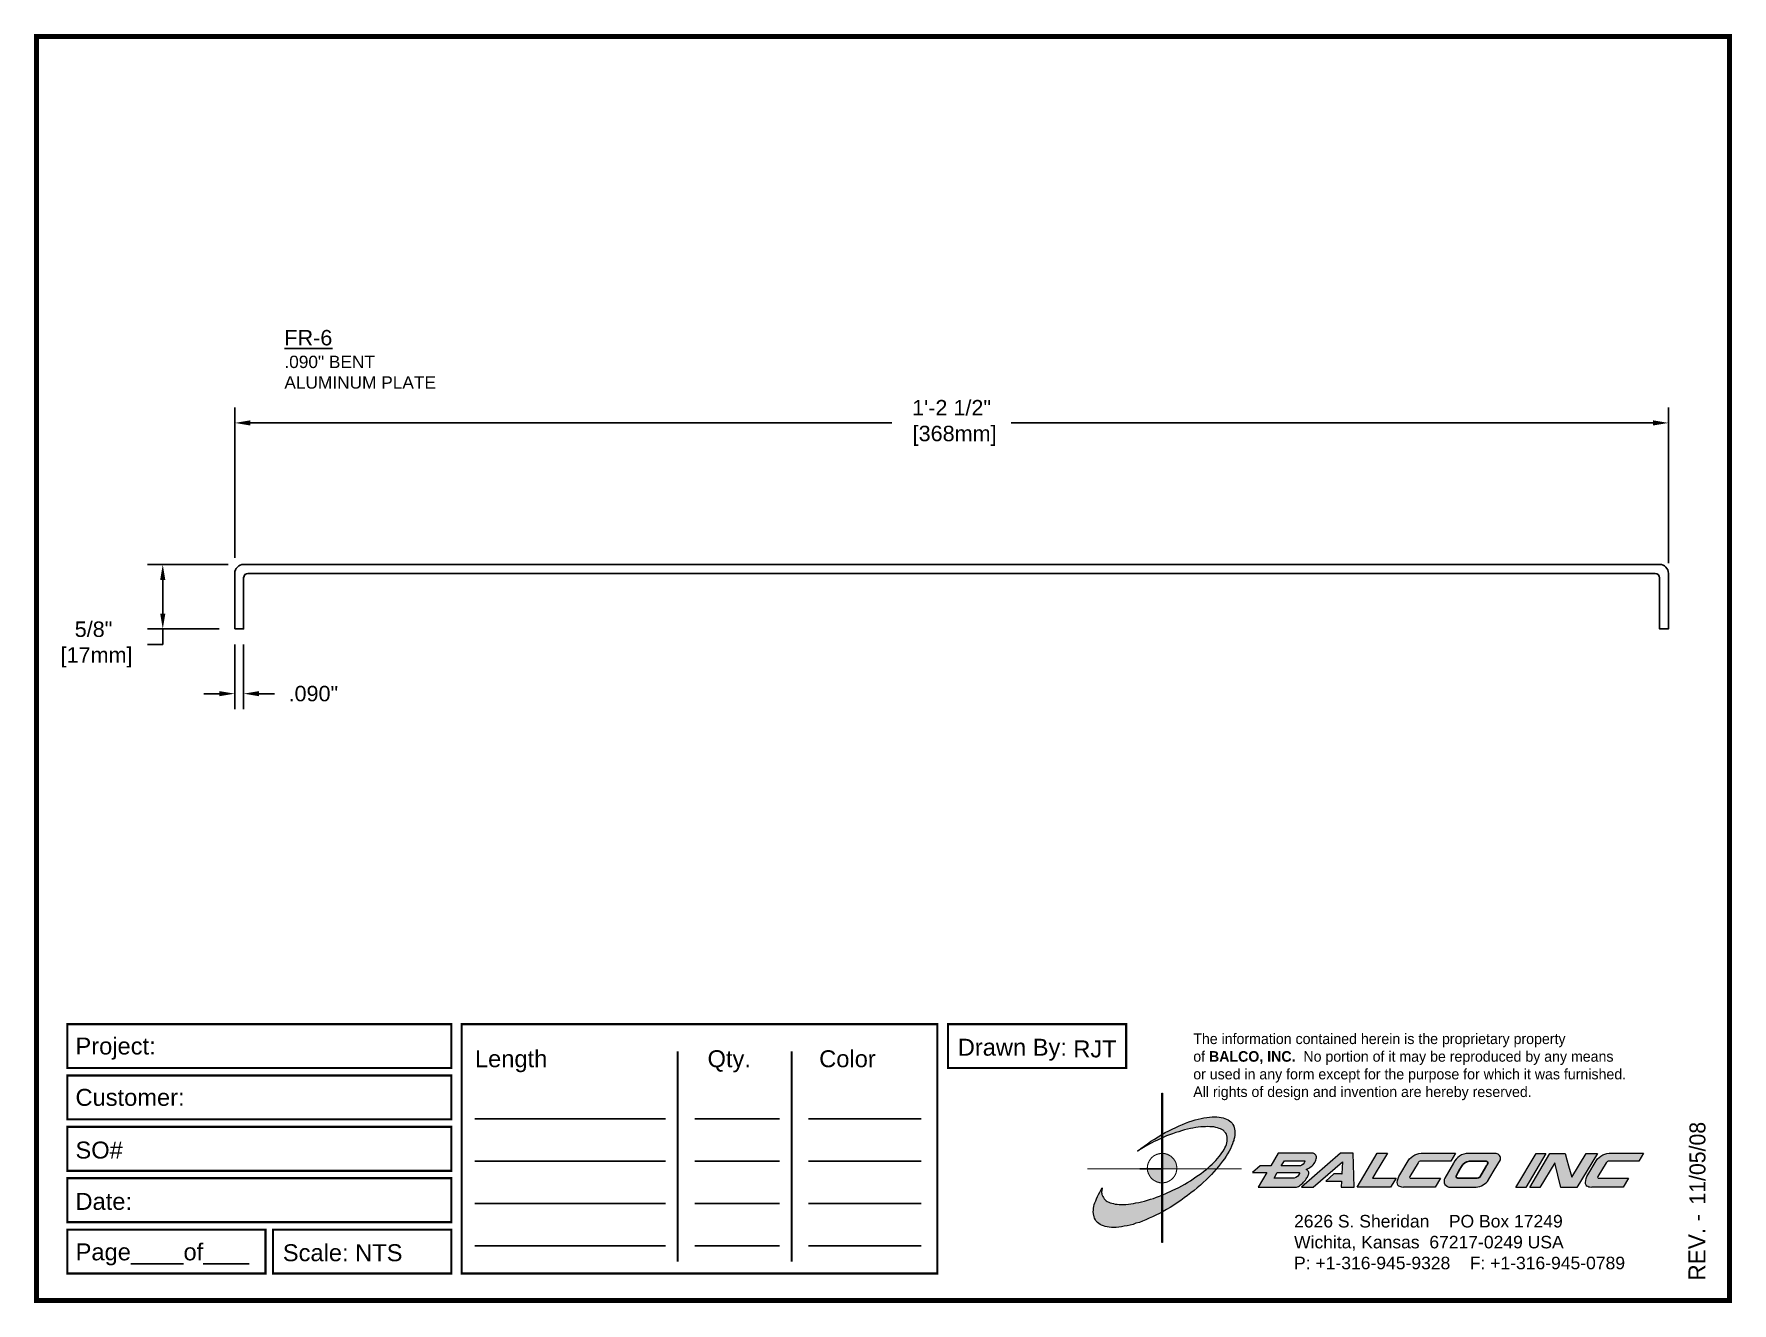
# Paper-space layout 'Breakout' of a CAD drawing. Header units: inches. Extents: x 0 to 10, y 0 to 7.5.
# The model-space entities are those that its viewports show. They can reach past a viewport. Long polylines and large blocks are cut down to what shows.
import ezdxf

# ---------------------------------------------------------------- set-up
doc = ezdxf.new("R2010")
doc.units = ezdxf.units.IN
doc.header["$MEASUREMENT"] = 0
for name, color, linetype in [('Border', 7, 'Continuous'), ('DIMENSIONS', 3, 'Continuous'), ('METALS', 7, 'Continuous'), ('TEXT', 2, 'Continuous')]:
    doc.layers.add(name, color=color, linetype=linetype)
doc.styles.add('ARIAL', font='arial.ttf')
doc.styles.add('Copyright', font='ERASDEMI.TTF')
doc.dimstyles.new('Arial', dxfattribs={"dimtxt": 0.15625, "dimasz": 0.15625, "dimexe": 0.15625, "dimexo": 0.15625, "dimgap": 0.15625, "dimtad": 0, "dimtih": 1, "dimtoh": 1, "dimdec": 4, "dimzin": 3, "dimdsep": 46, "dimlunit": 4, "dimtxsty": 'ARIAL', "dimcen": 0.15625, "dimadec": 0, "dimazin": 0, "dimtfac": 1, "dimtdec": 4, "dimtofl": 0, "dimtmove": 0, "dimatfit": 3, "dimfxl": 0, "dimfrac": 2, "dimtolj": 1, "dimtzin": 0, "dimarcsym": 0})

# ---------------------------------------------------------------- blocks, each defined once
blk = doc.blocks.new('ACADlogo')
h = blk.add_hatch(color=256)
h.paths.add_polyline_path([(-3.346, 1.223), (-3.351, 1.223), (-3.351, 0.979), (-3.346, 0.982)])
h.paths.add_polyline_path([(-3.346, 0.961), (-3.351, 0.959), (-3.351, 0.868), (-3.346, 0.868)])
h.paths.add_polyline_path([(-3.346, 0.777), (-3.351, 0.777), (-3.351, 0.699), (-3.351, 0.695), (-3.35, 0.695), (-3.346, 0.695)])
h.paths.add_polyline_path([(-3.346, 0.864), (-3.346, 0.868), (-3.35, 0.868), (-3.351, 0.868), (-3.351, 0.777), (-3.346, 0.777), (-3.346, 0.778), (-3.348, 0.778)])
h.paths.add_polyline_path([(-3.346, 0.524), (-3.351, 0.521), (-3.351, 0.342), (-3.346, 0.342)])
h.paths.add_polyline_path([(-3.346, 0.695), (-3.351, 0.695), (-3.351, 0.621), (-3.346, 0.623)])
h.paths.add_polyline_path([(-3.346, 0.623), (-3.351, 0.621), (-3.351, 0.521), (-3.346, 0.524)])
h.paths.add_polyline_path([(-3.346, 0.982), (-3.351, 0.979), (-3.351, 0.959), (-3.346, 0.961)])
h = blk.add_hatch(color=175)
h.paths.add_polyline_path([(-3.518, 0.573), (-3.534, 0.571), (-3.548, 0.569), (-3.562, 0.567), (-3.576, 0.567), (-3.589, 0.566), (-3.602, 0.567), (-3.614, 0.568), (-3.625, 0.569), (-3.636, 0.572), (-3.646, 0.574), (-3.656, 0.577), (-3.664, 0.581), (-3.673, 0.585), (-3.679, 0.589), (-3.685, 0.595), (-3.688, 0.598), (-3.691, 0.6), (-3.695, 0.607), (-3.699, 0.614), (-3.703, 0.621), (-3.704, 0.626), (-3.705, 0.631), (-3.706, 0.637), (-3.706, 0.642), (-3.705, 0.648), (-3.705, 0.653), (-3.703, 0.659), (-3.702, 0.665), (-3.71, 0.652), (-3.717, 0.639), (-3.725, 0.626), (-3.731, 0.613), (-3.737, 0.601), (-3.741, 0.589), (-3.746, 0.577), (-3.749, 0.566), (-3.751, 0.555), (-3.753, 0.544), (-3.754, 0.538), (-3.754, 0.533), (-3.755, 0.523), (-3.754, 0.513), (-3.753, 0.508), (-3.752, 0.503), (-3.75, 0.494), (-3.748, 0.486), (-3.743, 0.477), (-3.74, 0.473), (-3.738, 0.469), (-3.734, 0.465), (-3.73, 0.461), (-3.723, 0.455), (-3.715, 0.449), (-3.706, 0.445), (-3.695, 0.44), (-3.685, 0.437), (-3.674, 0.434), (-3.661, 0.432), (-3.648, 0.431), (-3.634, 0.431), (-3.62, 0.431), (-3.604, 0.433), (-3.588, 0.435), (-3.572, 0.438), (-3.556, 0.441), (-3.538, 0.445), (-3.52, 0.449), (-3.503, 0.456), (-3.483, 0.461), (-3.464, 0.469), (-3.445, 0.477), (-3.426, 0.485), (-3.406, 0.494), (-3.385, 0.503), (-3.364, 0.514), (-3.351, 0.521), (-3.351, 0.621), (-3.364, 0.616), (-3.382, 0.609), (-3.4, 0.603), (-3.418, 0.598), (-3.436, 0.592), (-3.453, 0.587), (-3.47, 0.583), (-3.486, 0.579), (-3.503, 0.576)])
h.paths.add_polyline_path([(-3.215, 0.687), (-3.251, 0.667), (-3.289, 0.649), (-3.327, 0.631), (-3.345, 0.623), (-3.346, 0.623), (-3.346, 0.524), (-3.343, 0.525), (-3.323, 0.537), (-3.302, 0.549), (-3.28, 0.563), (-3.259, 0.577), (-3.238, 0.59), (-3.218, 0.605), (-3.198, 0.62), (-3.179, 0.635), (-3.16, 0.65), (-3.141, 0.665), (-3.123, 0.681), (-3.106, 0.696), (-3.089, 0.712), (-3.074, 0.727), (-3.058, 0.743), (-3.043, 0.759), (-3.03, 0.775), (-3.028, 0.777), (-3.085, 0.777), (-3.091, 0.772), (-3.105, 0.761), (-3.118, 0.75), (-3.134, 0.739), (-3.149, 0.729), (-3.165, 0.718), (-3.182, 0.707), (-3.198, 0.697)])
h.paths.add_polyline_path([(-2.921, 1.009), (-2.922, 1.015), (-2.924, 1.02), (-2.926, 1.029), (-2.931, 1.038), (-2.934, 1.043), (-2.936, 1.047), (-2.94, 1.05), (-2.943, 1.054), (-2.951, 1.06), (-2.959, 1.066), (-2.968, 1.071), (-2.978, 1.075), (-2.989, 1.079), (-3, 1.081), (-3.013, 1.083), (-3.026, 1.084), (-3.04, 1.084), (-3.054, 1.084), (-3.07, 1.083), (-3.085, 1.081), (-3.102, 1.079), (-3.118, 1.075), (-3.136, 1.07), (-3.153, 1.066), (-3.171, 1.06), (-3.191, 1.054), (-3.21, 1.047), (-3.229, 1.039), (-3.248, 1.031), (-3.268, 1.022), (-3.289, 1.012), (-3.31, 1.002), (-3.33, 0.991), (-3.346, 0.982), (-3.346, 0.961), (-3.342, 0.962), (-3.323, 0.971), (-3.305, 0.978), (-3.287, 0.984), (-3.268, 0.991), (-3.251, 0.996), (-3.234, 1.002), (-3.216, 1.007), (-3.199, 1.011), (-3.182, 1.015), (-3.167, 1.018), (-3.15, 1.021), (-3.136, 1.023), (-3.121, 1.025), (-3.107, 1.026), (-3.093, 1.026), (-3.079, 1.027), (-3.067, 1.026), (-3.054, 1.026), (-3.043, 1.025), (-3.032, 1.022), (-3.022, 1.02), (-3.013, 1.016), (-3.004, 1.013), (-2.997, 1.009), (-2.989, 1.005), (-2.983, 0.999), (-2.98, 0.996), (-2.978, 0.994), (-2.973, 0.987), (-2.969, 0.981), (-2.967, 0.973), (-2.965, 0.965), (-2.964, 0.957), (-2.964, 0.949), (-2.964, 0.944), (-2.965, 0.94), (-2.967, 0.93), (-2.969, 0.921), (-2.973, 0.911), (-2.978, 0.901), (-2.983, 0.891), (-2.989, 0.881), (-2.996, 0.871), (-3.004, 0.86), (-3.012, 0.849), (-3.021, 0.838), (-3.032, 0.827), (-3.042, 0.816), (-3.053, 0.805), (-3.065, 0.794), (-3.077, 0.783), (-3.085, 0.777), (-3.028, 0.777), (-3.016, 0.791), (-3.004, 0.806), (-2.992, 0.822), (-2.981, 0.837), (-2.971, 0.852), (-2.962, 0.866), (-2.954, 0.882), (-2.946, 0.896), (-2.939, 0.91), (-2.934, 0.924), (-2.929, 0.938), (-2.926, 0.944), (-2.925, 0.951), (-2.922, 0.963), (-2.92, 0.975), (-2.92, 0.982), (-2.919, 0.987), (-2.92, 0.999), (-2.92, 1.005)])
h.paths.add_polyline_path([(-3.372, 0.966), (-3.393, 0.953), (-3.415, 0.94), (-3.435, 0.925), (-3.455, 0.911), (-3.475, 0.897), (-3.494, 0.882), (-3.468, 0.898), (-3.439, 0.915), (-3.41, 0.93), (-3.396, 0.938), (-3.38, 0.945), (-3.351, 0.959), (-3.351, 0.979)])
h = blk.add_hatch(color=256)
h.paths.add_polyline_path([(-3.268, 0.814), (-3.27, 0.819), (-3.273, 0.824), (-3.276, 0.828), (-3.279, 0.833), (-3.282, 0.837), (-3.286, 0.841), (-3.29, 0.845), (-3.294, 0.849), (-3.298, 0.852), (-3.303, 0.855), (-3.308, 0.858), (-3.313, 0.86), (-3.318, 0.863), (-3.323, 0.864), (-3.328, 0.866), (-3.334, 0.867), (-3.339, 0.868), (-3.345, 0.868), (-3.346, 0.868), (-3.346, 0.777), (-3.335, 0.777), (-3.262, 0.777), (-3.262, 0.781), (-3.262, 0.787), (-3.263, 0.792), (-3.264, 0.798), (-3.265, 0.803), (-3.266, 0.808)])
h.paths.add_polyline_path([(-3.351, 0.777), (-3.436, 0.777), (-3.435, 0.773), (-3.435, 0.768), (-3.434, 0.762), (-3.432, 0.757), (-3.431, 0.752), (-3.428, 0.747), (-3.426, 0.742), (-3.423, 0.737), (-3.42, 0.732), (-3.417, 0.728), (-3.414, 0.723), (-3.41, 0.719), (-3.406, 0.716), (-3.401, 0.712), (-3.397, 0.709), (-3.392, 0.706), (-3.387, 0.704), (-3.382, 0.701), (-3.377, 0.699), (-3.372, 0.698), (-3.367, 0.696), (-3.361, 0.695), (-3.356, 0.695), (-3.351, 0.695)])
h.paths.add_polyline_path([(-3.346, 0.868), (-3.35, 0.868), (-3.351, 0.868), (-3.351, 0.777), (-3.346, 0.777)])
h = blk.add_hatch(color=256)
h.paths.add_polyline_path([(-2.438, 0.844, 0.412988), (-2.461, 0.869), (-2.663, 0.869), (-2.707, 0.794), (-2.771, 0.794), (-2.815, 0.755), (-2.73, 0.755), (-2.781, 0.668), (-2.563, 0.668, 0.107996), (-2.538, 0.677, 0.108939), (-2.494, 0.724, 0.080345), (-2.483, 0.745, 0.419497), (-2.499, 0.773, 0.149928), (-2.447, 0.815, 0.134283)])
h.paths.add_polyline_path([(-2.507, 0.821, -0.209012), (-2.532, 0.794), (-2.538, 0.794), (-2.646, 0.794), (-2.627, 0.825), (-2.51, 0.825, -0.56619)], flags=16)
h.paths.add_polyline_path([(-2.538, 0.75, -0.241309), (-2.569, 0.722), (-2.688, 0.722), (-2.669, 0.755), (-2.541, 0.755, -0.56619)], flags=16)
for points in [[(-2.285, 0.819), (-2.287, 0.748), (-2.335, 0.748), (-2.383, 0.705), (-2.29, 0.705), (-2.292, 0.668), (-2.215, 0.668), (-2.221, 0.869), (-2.295, 0.869), (-2.527, 0.668), (-2.458, 0.668)], [(-2.018, 0.869), (-2.079, 0.869), (-2.198, 0.668), (-2, 0.668), (-1.968, 0.722), (-2.107, 0.722), (-2.085, 0.759), (-2.064, 0.794)], [(-1.617, 0.869), (-1.807, 0.869, 0.270182), (-1.896, 0.825), (-1.946, 0.742, 0.109019), (-1.961, 0.695, 0.340665), (-1.945, 0.672, 0.129907), (-1.923, 0.668), (-1.738, 0.668), (-1.706, 0.722), (-1.878, 0.722), (-1.882, 0.722, -0.601242), (-1.887, 0.731), (-1.838, 0.813, -0.253048), (-1.821, 0.823), (-1.645, 0.823)], [(-1.083, 0.867), (-1.14, 0.867), (-1.261, 0.667), (-1.26, 0.667), (-1.202, 0.667)], [(-0.96, 0.83), (-0.969, 0.867), (-1.061, 0.867), (-1.179, 0.667), (-1.12, 0.667), (-1.031, 0.812), (-0.995, 0.667), (-0.9, 0.667), (-0.778, 0.867), (-0.846, 0.867), (-0.931, 0.727), (-0.951, 0.795)], [(-0.507, 0.869), (-0.697, 0.869, 0.270182), (-0.786, 0.825), (-0.836, 0.742, 0.109019), (-0.85, 0.695, 0.340665), (-0.835, 0.672, 0.129907), (-0.812, 0.668), (-0.628, 0.668), (-0.595, 0.722), (-0.768, 0.722), (-0.772, 0.722, -0.601242), (-0.777, 0.731), (-0.728, 0.813, -0.253048), (-0.71, 0.823), (-0.534, 0.823)], [(-3.346, 0.623), (-3.351, 0.621), (-3.351, 0.521), (-3.346, 0.524)]]:
    blk.add_hatch(color=256).paths.add_polyline_path(points)
h = blk.add_hatch(color=256)
h.paths.add_polyline_path([(-1.377, 0.868), (-1.383, 0.868), (-1.383, 0.868), (-1.44, 0.868), (-1.492, 0.868), (-1.541, 0.868, 0.297712), (-1.628, 0.811), (-1.68, 0.723, 0.585116), (-1.646, 0.668), (-1.506, 0.668, 0.210586), (-1.429, 0.703), (-1.415, 0.726), (-1.389, 0.769), (-1.352, 0.831, 0.4352)])
h.paths.add_polyline_path([(-1.437, 0.823, -0.603783), (-1.428, 0.805), (-1.431, 0.801), (-1.434, 0.796), (-1.438, 0.789), (-1.474, 0.728, -0.229001), (-1.489, 0.722), (-1.494, 0.722), (-1.501, 0.722), (-1.597, 0.722), (-1.604, 0.722, -0.492401), (-1.613, 0.734), (-1.601, 0.757), (-1.591, 0.775), (-1.582, 0.791, -0.238368), (-1.535, 0.823)], flags=16)
for q in [(-3.48, 0.777), (-3.351, 0.642)]:
    blk.add_line((-3.351, 0.777), q)
at = {"color": 7, "lineweight": 0}
for points in [[(-3.351, 1.223), (-3.346, 1.223), (-3.346, 0.342), (-3.351, 0.342), (-3.351, 1.223)], [(-2.292, 0.668), (-2.215, 0.668), (-2.221, 0.869), (-2.295, 0.869), (-2.527, 0.668), (-2.458, 0.668), (-2.285, 0.819), (-2.287, 0.748), (-2.286, 0.748), (-2.335, 0.748), (-2.383, 0.705), (-2.29, 0.705), (-2.292, 0.668), (-2.292, 0.668)], [(-2.198, 0.668), (-2.079, 0.869), (-2.018, 0.869), (-2.064, 0.794), (-2.085, 0.759), (-2.107, 0.722), (-1.968, 0.722), (-2, 0.668), (-2.198, 0.668), (-2.198, 0.668)], [(-1.383, 0.868), (-1.383, 0.868)], [(-1.261, 0.667), (-1.14, 0.867), (-1.083, 0.867), (-1.202, 0.667), (-1.26, 0.667), (-1.261, 0.667), (-1.261, 0.667)], [(-0.9, 0.667), (-0.995, 0.667), (-1.031, 0.812), (-1.12, 0.667), (-1.179, 0.667), (-1.061, 0.867), (-0.969, 0.867), (-0.96, 0.83), (-0.951, 0.795), (-0.931, 0.727), (-0.846, 0.867), (-0.778, 0.867), (-0.9, 0.667), (-0.9, 0.667)]]:
    blk.add_lwpolyline(points, dxfattribs=at)
at = {"color": 175, "lineweight": 0}
blk.add_lwpolyline([(-2.926, 1.029), (-2.924, 1.02), (-2.922, 1.015), (-2.921, 1.009), (-2.92, 1.005), (-2.92, 0.999), (-2.919, 0.987), (-2.92, 0.982), (-2.92, 0.975), (-2.922, 0.963), (-2.925, 0.951), (-2.926, 0.944), (-2.929, 0.938), (-2.934, 0.924), (-2.939, 0.91), (-2.946, 0.896), (-2.954, 0.882), (-2.962, 0.866), (-2.971, 0.852), (-2.981, 0.837), (-2.992, 0.822), (-3.004, 0.806), (-3.016, 0.791), (-3.03, 0.775), (-3.043, 0.759), (-3.058, 0.743), (-3.074, 0.727), (-3.089, 0.712), (-3.106, 0.696), (-3.123, 0.681), (-3.141, 0.665), (-3.16, 0.65), (-3.179, 0.635), (-3.198, 0.62), (-3.218, 0.605), (-3.238, 0.59), (-3.259, 0.577), (-3.28, 0.563), (-3.302, 0.549), (-3.323, 0.537), (-3.343, 0.525), (-3.364, 0.514), (-3.385, 0.503), (-3.406, 0.494), (-3.426, 0.485), (-3.445, 0.477), (-3.464, 0.469), (-3.483, 0.461), (-3.503, 0.456), (-3.52, 0.449), (-3.538, 0.445), (-3.556, 0.441), (-3.572, 0.438), (-3.588, 0.435), (-3.604, 0.433), (-3.62, 0.431), (-3.634, 0.431), (-3.648, 0.431), (-3.661, 0.432), (-3.674, 0.434), (-3.685, 0.437), (-3.695, 0.44), (-3.706, 0.445), (-3.715, 0.449), (-3.723, 0.455), (-3.73, 0.461), (-3.734, 0.465), (-3.738, 0.469), (-3.74, 0.473), (-3.743, 0.477), (-3.748, 0.486), (-3.75, 0.494), (-3.752, 0.503), (-3.753, 0.508), (-3.754, 0.513), (-3.755, 0.523), (-3.754, 0.533), (-3.754, 0.538), (-3.753, 0.544), (-3.751, 0.555), (-3.749, 0.566), (-3.746, 0.577), (-3.741, 0.589), (-3.737, 0.601), (-3.731, 0.613), (-3.725, 0.626), (-3.717, 0.639), (-3.71, 0.652), (-3.702, 0.665), (-3.703, 0.659), (-3.705, 0.653), (-3.705, 0.648), (-3.706, 0.642), (-3.706, 0.637), (-3.705, 0.631), (-3.704, 0.626), (-3.703, 0.621), (-3.699, 0.614), (-3.695, 0.607), (-3.691, 0.6), (-3.688, 0.598), (-3.685, 0.595), (-3.679, 0.589), (-3.673, 0.585), (-3.664, 0.581), (-3.656, 0.577), (-3.646, 0.574), (-3.636, 0.572), (-3.625, 0.569), (-3.614, 0.568), (-3.602, 0.567), (-3.589, 0.566), (-3.576, 0.567), (-3.562, 0.567), (-3.548, 0.569), (-3.534, 0.571), (-3.518, 0.573), (-3.503, 0.576), (-3.486, 0.579), (-3.47, 0.583), (-3.453, 0.587), (-3.436, 0.592), (-3.418, 0.598), (-3.4, 0.603), (-3.382, 0.609), (-3.364, 0.616), (-3.345, 0.623), (-3.327, 0.631), (-3.289, 0.649), (-3.251, 0.667), (-3.215, 0.687), (-3.198, 0.697), (-3.182, 0.707), (-3.165, 0.718), (-3.149, 0.729), (-3.134, 0.739), (-3.118, 0.75), (-3.105, 0.761), (-3.091, 0.772), (-3.077, 0.783), (-3.065, 0.794), (-3.053, 0.805), (-3.042, 0.816), (-3.032, 0.827), (-3.021, 0.838), (-3.012, 0.849), (-3.004, 0.86), (-2.996, 0.871), (-2.989, 0.881), (-2.983, 0.891), (-2.978, 0.901), (-2.973, 0.911), (-2.969, 0.921), (-2.967, 0.93), (-2.965, 0.94), (-2.964, 0.944), (-2.964, 0.949), (-2.964, 0.957), (-2.965, 0.965), (-2.967, 0.973), (-2.969, 0.981), (-2.973, 0.987), (-2.978, 0.994), (-2.98, 0.996), (-2.983, 0.999), (-2.989, 1.005), (-2.997, 1.009), (-3.004, 1.013), (-3.013, 1.016), (-3.022, 1.02), (-3.032, 1.022), (-3.043, 1.025), (-3.054, 1.026), (-3.067, 1.026), (-3.079, 1.027), (-3.093, 1.026), (-3.107, 1.026), (-3.121, 1.025), (-3.136, 1.023), (-3.15, 1.021), (-3.167, 1.018), (-3.182, 1.015), (-3.199, 1.011), (-3.216, 1.007), (-3.234, 1.002), (-3.251, 0.996), (-3.268, 0.991), (-3.287, 0.984), (-3.305, 0.978), (-3.323, 0.971), (-3.342, 0.962), (-3.38, 0.945), (-3.396, 0.938), (-3.41, 0.93), (-3.439, 0.915), (-3.468, 0.898), (-3.494, 0.882), (-3.475, 0.897), (-3.455, 0.911), (-3.435, 0.925), (-3.415, 0.94), (-3.393, 0.953), (-3.372, 0.966), (-3.351, 0.979), (-3.33, 0.991), (-3.31, 1.002), (-3.289, 1.012), (-3.268, 1.022), (-3.248, 1.031), (-3.229, 1.039), (-3.21, 1.047), (-3.191, 1.054), (-3.171, 1.06), (-3.153, 1.066), (-3.136, 1.07), (-3.118, 1.075), (-3.102, 1.079), (-3.085, 1.081), (-3.07, 1.083), (-3.054, 1.084), (-3.04, 1.084), (-3.026, 1.084), (-3.013, 1.083), (-3, 1.081), (-2.989, 1.079), (-2.978, 1.075), (-2.968, 1.071), (-2.959, 1.066), (-2.951, 1.06), (-2.943, 1.054), (-2.94, 1.05), (-2.936, 1.047), (-2.934, 1.043), (-2.931, 1.038), (-2.926, 1.029), (-2.926, 1.029)], dxfattribs=at)
at = {"color": 7, "lineweight": 0, "const_width": 0.0064}
blk.add_lwpolyline([(-3.262, 0.781), (-3.262, 0.787), (-3.263, 0.792), (-3.264, 0.798), (-3.265, 0.803), (-3.266, 0.808), (-3.268, 0.814), (-3.27, 0.819), (-3.273, 0.824), (-3.276, 0.828), (-3.279, 0.833), (-3.282, 0.837), (-3.286, 0.841), (-3.29, 0.845), (-3.294, 0.849), (-3.298, 0.852), (-3.303, 0.855), (-3.308, 0.858), (-3.313, 0.86), (-3.318, 0.863), (-3.323, 0.864), (-3.328, 0.866), (-3.334, 0.867), (-3.339, 0.868), (-3.345, 0.868), (-3.35, 0.868), (-3.356, 0.868), (-3.361, 0.867), (-3.367, 0.866), (-3.372, 0.865), (-3.377, 0.863), (-3.382, 0.862), (-3.387, 0.859), (-3.392, 0.857), (-3.397, 0.854), (-3.401, 0.851), (-3.406, 0.847), (-3.41, 0.843), (-3.414, 0.839), (-3.417, 0.835), (-3.42, 0.831), (-3.423, 0.826), (-3.426, 0.821), (-3.428, 0.816), (-3.431, 0.811), (-3.432, 0.806), (-3.434, 0.801), (-3.435, 0.795), (-3.435, 0.79), (-3.436, 0.784), (-3.436, 0.779), (-3.435, 0.773), (-3.435, 0.768), (-3.434, 0.762), (-3.432, 0.757), (-3.431, 0.752), (-3.428, 0.747), (-3.426, 0.742), (-3.423, 0.737), (-3.42, 0.732), (-3.417, 0.728), (-3.414, 0.723), (-3.41, 0.719), (-3.406, 0.716), (-3.401, 0.712), (-3.397, 0.709), (-3.392, 0.706), (-3.387, 0.704), (-3.382, 0.701), (-3.377, 0.699), (-3.372, 0.698), (-3.367, 0.696), (-3.361, 0.695), (-3.356, 0.695), (-3.35, 0.695), (-3.345, 0.695), (-3.339, 0.695), (-3.334, 0.696), (-3.328, 0.697), (-3.323, 0.698), (-3.318, 0.7), (-3.313, 0.702), (-3.308, 0.705), (-3.303, 0.708), (-3.298, 0.711), (-3.294, 0.714), (-3.29, 0.718), (-3.286, 0.721), (-3.282, 0.726), (-3.279, 0.73), (-3.276, 0.734), (-3.273, 0.739), (-3.27, 0.744), (-3.268, 0.749), (-3.266, 0.754), (-3.265, 0.76), (-3.264, 0.765), (-3.263, 0.77), (-3.262, 0.776), (-3.262, 0.781)], dxfattribs=at)
at = {"color": 7, "lineweight": 0}
for points in [[(-2.447, 0.815, 0.130368), (-2.438, 0.843, 0.448367), (-2.463, 0.869), (-2.663, 0.869), (-2.707, 0.794), (-2.771, 0.794), (-2.815, 0.755), (-2.73, 0.755), (-2.781, 0.668), (-2.563, 0.668, 0.107996), (-2.538, 0.677, 0.108939), (-2.494, 0.724, 0.077395), (-2.484, 0.744, 0.430878), (-2.499, 0.773, 0.149928)], [(-2.507, 0.821, -0.209012), (-2.532, 0.794), (-2.538, 0.794), (-2.646, 0.794), (-2.627, 0.825), (-2.512, 0.825), (-2.509, 0.825, -0.531288)], [(-1.838, 0.813), (-1.887, 0.731, 0.587385), (-1.882, 0.722), (-1.878, 0.722), (-1.706, 0.722), (-1.738, 0.668), (-1.923, 0.668, -0.129907), (-1.945, 0.672, -0.349839), (-1.961, 0.696, -0.107341), (-1.946, 0.742), (-1.896, 0.825, -0.270182), (-1.807, 0.869), (-1.617, 0.869), (-1.645, 0.823), (-1.821, 0.823, 0.252436)], [(-1.68, 0.723, 0.585116), (-1.646, 0.668), (-1.506, 0.668, 0.210586), (-1.429, 0.703), (-1.415, 0.726), (-1.389, 0.769), (-1.352, 0.831, 0.4352), (-1.377, 0.868), (-1.383, 0.868), (-1.383, 0.868), (-1.44, 0.868), (-1.492, 0.868), (-1.541, 0.868, 0.297712), (-1.628, 0.811)], [(-0.728, 0.813), (-0.777, 0.731, 0.587385), (-0.772, 0.722), (-0.768, 0.722), (-0.595, 0.722), (-0.628, 0.668), (-0.812, 0.668, -0.129907), (-0.835, 0.672, -0.349839), (-0.85, 0.696, -0.107341), (-0.836, 0.742), (-0.786, 0.825, -0.270182), (-0.697, 0.869), (-0.507, 0.869), (-0.534, 0.823), (-0.71, 0.823, 0.252436)], [(-2.569, 0.722), (-2.688, 0.722), (-2.669, 0.755), (-2.543, 0.755), (-2.54, 0.755, -0.531288), (-2.538, 0.75, -0.241309)]]:
    blk.add_lwpolyline(points, format="xyb", close=True, dxfattribs=at)
blk.add_lwpolyline([(-1.437, 0.823), (-1.535, 0.823, 0.238368), (-1.582, 0.791), (-1.591, 0.775), (-1.601, 0.757), (-1.613, 0.734, 0.490298), (-1.604, 0.722), (-1.597, 0.722), (-1.501, 0.722), (-1.494, 0.722), (-1.489, 0.722, 0.229001), (-1.474, 0.728), (-1.438, 0.789), (-1.434, 0.796), (-1.431, 0.801), (-1.428, 0.805, 0.603783)], format="xyb", close=True)
blk.add_lwpolyline([(-2.879, 0.777, 0.00455, 0.00455, 0), (-3.791, 0.777, 0.00183, 0.00183, 0), (-3.791, 0.777, 0.00183, 0.00183, 0)], format="xyseb", dxfattribs=at)
blk = doc.blocks.new('Quantity Data')
at = {"layer": 'Border', "color": 253}
for p, q in [((2.755, 1.254), (3.881, 1.254)), ((4.054, 1.254), (4.553, 1.254)), ((4.725, 1.254), (5.389, 1.254)), ((2.755, 1.004), (3.881, 1.004)), ((4.054, 1.004), (4.553, 1.004)), ((4.725, 1.004), (5.389, 1.004)), ((2.755, 0.754), (3.881, 0.754)), ((4.054, 0.754), (4.553, 0.754)), ((4.725, 0.754), (5.389, 0.754)), ((2.755, 0.504), (3.881, 0.504)), ((4.054, 0.504), (4.553, 0.504)), ((4.725, 0.504), (5.389, 0.504))]:
    blk.add_line(p, q, dxfattribs=at)
at = {"layer": 'Border', "const_width": 0.0125}
blk.add_lwpolyline([(5.485, 0.341), (2.678, 0.341), (2.678, 1.813), (5.485, 1.813)], close=True, dxfattribs=at)
for points in [[(3.953, 1.653), (3.953, 0.412)], [(4.625, 1.653), (4.625, 0.412)]]:
    blk.add_lwpolyline(points, dxfattribs=at)
at = {"layer": 'Border', "style": 'ARIAL'}
for s, p in [('Length', (2.756, 1.559)), ('Qty.', (4.129, 1.559)), ('Color', (4.788, 1.559))]:
    blk.add_text(s, height=0.1, dxfattribs=at).set_placement(p)
blk = doc.blocks.new('Drawn By')
at = {"layer": 'Border', "const_width": 0.0125}
blk.add_lwpolyline([(5.38, 1.813), (6.432, 1.813), (6.432, 1.554), (5.38, 1.554)], close=True, dxfattribs=at)
at = {"layer": 'Border', "style": 'ARIAL'}
blk.add_text('Drawn By: ', height=0.1, dxfattribs=at).set_placement((5.438, 1.627))
blk.add_attdef('XXX', (6.12, 1.617), '', height=0.1, dxfattribs=at)
blk = doc.blocks.new('Project Info')
at = {"layer": 'Border', "const_width": 0.0125}
for points in [[(0.182, 1.813), (2.448, 1.813), (2.448, 1.554), (0.182, 1.554)], [(0.182, 1.51), (2.448, 1.51), (2.448, 1.251), (0.182, 1.251)], [(0.182, 1.207), (2.448, 1.207), (2.448, 0.947), (0.182, 0.947)], [(0.182, 0.904), (2.448, 0.904), (2.448, 0.644), (0.182, 0.644)], [(0.182, 0.6), (1.352, 0.6), (1.352, 0.341), (0.182, 0.341)], [(1.396, 0.6), (2.448, 0.6), (2.448, 0.341), (1.396, 0.341)]]:
    blk.add_lwpolyline(points, close=True, dxfattribs=at)
at = {"layer": 'Border', "style": 'ARIAL'}
for s, p in [('Project:', (0.23, 1.634)), ('Customer:', (0.23, 1.331)), ('SO#', (0.23, 1.02)), ('Date:', (0.23, 0.717)), ('Page%%u        %%uof%%u       ', (0.231, 0.419)), ('Scale: NTS', (1.454, 0.414))]:
    blk.add_text(s, height=0.1, dxfattribs=at).set_placement(p)
blk = doc.blocks.new('REV')
at = {"style": 'Copyright'}
blk.add_text('REV. -', height=0.1, rotation=90, dxfattribs=at).set_placement((-0.142, 0.117))
at = {"style": 'Copyright', "flags": 4}
blk.add_attdef('REVISIONDATE', (-0.142, 0.566), '', height=0.0938, rotation=90, dxfattribs=at)
blk = doc.blocks.new('*D16')
at = {"layer": 'Defpoints', "color": 0}
for p in [(44.922, 9.805), (30.422, 8.284), (44.922, 8.23)]:
    blk.add_point(p, dxfattribs=at)
at = {"layer": 'DIMENSIONS', "color": 0, "lineweight": -2}
for p, q in [((30.422, 8.44), (30.422, 9.961)), ((44.922, 8.386), (44.922, 9.961)), ((30.578, 9.805), (37.068, 9.805)), ((44.766, 9.805), (38.276, 9.805))]:
    blk.add_line(p, q, dxfattribs=at)
at = {"layer": 'DIMENSIONS', "color": 0}
for points in [[(30.578, 9.831), (30.578, 9.779), (30.422, 9.805)], [(44.766, 9.831), (44.766, 9.779), (44.922, 9.805)]]:
    blk.add_solid(points, dxfattribs=at)
at = {"layer": 'DIMENSIONS', "color": 0, "insert": (37.672, 9.805), "char_height": 0.15625, "attachment_point": 5, "style": 'ARIAL'}
blk.add_mtext('\\A1;1\'-2 1/2"\\P [368mm]', dxfattribs=at)
blk = doc.blocks.new('*D17')
at = {"layer": 'Defpoints', "color": 0}
for p in [(30.512, 8.374), (29.694, 7.721), (30.422, 7.721)]:
    blk.add_point(p, dxfattribs=at)
at = {"layer": 'DIMENSIONS', "color": 0, "lineweight": -2}
for p, q in [((30.356, 8.374), (29.538, 8.374)), ((29.694, 8.217), (29.694, 7.877)), ((30.266, 7.721), (29.538, 7.721)), ((29.694, 7.565), (29.538, 7.565)), ((29.694, 7.721), (29.694, 7.565))]:
    blk.add_line(p, q, dxfattribs=at)
at = {"layer": 'DIMENSIONS', "color": 0}
for points in [[(29.668, 8.217), (29.72, 8.217), (29.694, 8.374)], [(29.668, 7.877), (29.72, 7.877), (29.694, 7.721)]]:
    blk.add_solid(points, dxfattribs=at)
at = {"layer": 'DIMENSIONS', "color": 0, "insert": (28.994, 7.565), "char_height": 0.1562, "attachment_point": 5, "style": 'ARIAL'}
blk.add_mtext('\\A1;5/8"\\P [17mm]', dxfattribs=at)
blk = doc.blocks.new('*D18')
at = {"layer": 'Defpoints', "color": 0}
for p in [(30.422, 7.721), (30.512, 7.721), (30.512, 7.067)]:
    blk.add_point(p, dxfattribs=at)
at = {"layer": 'DIMENSIONS', "color": 0, "lineweight": -2}
for p, q in [((30.422, 7.565), (30.422, 6.911)), ((30.512, 7.565), (30.512, 6.911)), ((30.266, 7.067), (30.11, 7.067)), ((30.668, 7.067), (30.825, 7.067))]:
    blk.add_line(p, q, dxfattribs=at)
at = {"layer": 'DIMENSIONS', "color": 0}
for points in [[(30.266, 7.093), (30.266, 7.041), (30.422, 7.067)], [(30.668, 7.093), (30.668, 7.041), (30.512, 7.067)]]:
    blk.add_solid(points, dxfattribs=at)
at = {"layer": 'DIMENSIONS', "color": 0, "insert": (31.217, 7.067), "char_height": 0.1562, "attachment_point": 5, "style": 'ARIAL'}
blk.add_mtext('\\A1;.090"', dxfattribs=at)

msp = doc.modelspace()

# ---------------------------------------------------------------- linework, layer by layer
at = {"layer": 'METALS'}
msp.add_lwpolyline([(30.42205, 7.72119), (30.42205, 8.28369, -0.41421356), (30.51205, 8.37369), (44.83207, 8.37369, -0.41421356), (44.92207, 8.28369), (44.92207, 7.72119), (44.83207, 7.72119), (44.83207, 8.23869, 0.41421356), (44.78707, 8.28369), (30.55705, 8.28369, 0.41421356), (30.51205, 8.23869), (30.51205, 7.72119)], format="xyb", close=True, dxfattribs=at)

# ---------------------------------------------------------------- texts
at = {"layer": 'TEXT', "insert": (30.92398, 10.74548), "char_height": 0.15625, "width": 3.3125, "attachment_point": 1, "style": 'ARIAL'}
msp.add_mtext('{\\LFR-6\\P\\H0.8x;\\l.090" BENT\\PALUMINUM PLATE}', dxfattribs=at)

# ---------------------------------------------------------------- dimensions: what is measured, and where the dimension line sits
at = {"layer": 'DIMENSIONS'}
dim = msp.add_linear_dim(base=(44.92207, 9.8046), p1=(30.42205, 8.28369), p2=(44.92207, 8.23019), dimstyle='Arial', override={"dimpost": '\\X'}, dxfattribs=at)
dim.commit()
dim.dimension.update_dxf_attribs({"geometry": '*D16', "text_midpoint": (37.67206, 9.8046), "dimtype": 160})
dim = msp.add_linear_dim(base=(29.69392, 7.72119), p1=(30.51205, 8.37369), p2=(30.42205, 7.72119), angle=90, dimstyle='Arial', override={"dimpost": '\\X'}, dxfattribs=at)
dim.commit()
dim.dimension.update_dxf_attribs({"geometry": '*D17', "text_midpoint": (28.99431, 7.56494), "dimtype": 160})
dim = msp.add_linear_dim(base=(30.51205, 7.0668), p1=(30.42205, 7.72119), p2=(30.51205, 7.72119), text='.090"', dimstyle='Arial', override={"dimpost": '\\X'}, dxfattribs=at)
dim.commit()
dim.dimension.update_dxf_attribs({"geometry": '*D18', "text_midpoint": (31.21693, 7.0668)})

psp = doc.layouts.new('Breakout')

# ---------------------------------------------------------------- linework, layer by layer
at = {"layer": 'Border', "const_width": 0.03}
psp.add_lwpolyline([(0.015, 7.476), (10.008, 7.476), (10.008, 0.015), (0.015, 0.015)], close=True, dxfattribs=at)

# ---------------------------------------------------------------- block references
for name, p in [('Project Info', (0.015, -0.167)), ('Quantity Data', (-0.153, -0.167))]:
    psp.add_blockref(name, p)
psp.add_blockref('Drawn By', (0.015, -0.167)).add_auto_attribs({'XXX': 'RJT'})
at = {"layer": 'Border'}
psp.add_blockref('ACADlogo', (10.008, 0.015), dxfattribs=at)
at = {"layer": 'TEXT'}
psp.add_blockref('REV', (10.008, 0.015), dxfattribs=at).add_auto_attribs({'REVISIONDATE': '11/05/08'})

# ---------------------------------------------------------------- texts
at = {"insert": (6.843, 1.591), "char_height": 0.0625, "width": 50.295, "attachment_point": 1, "style": 'Copyright'}
psp.add_mtext('The information contained herein is the proprietary property\\Pof {\\fEras Bold ITC|b0|i0|c0|p34;BALCO, INC.}  No portion of it may be reproduced by any means\\Por used in any form except for the purpose for which it was furnished.\\PAll rights of design and invention are hereby reserved.', dxfattribs=at)
at = {"layer": 'Border', "insert": (7.438, 0.52), "char_height": 0.074, "width": 2.3438, "attachment_point": 1, "style": 'ARIAL'}
psp.add_mtext('2626 S. Sheridan    PO Box 17249\\PWichita, Kansas  67217-0249 USA \\PP: +1-316-945-9328    F: +1-316-945-0789', dxfattribs=at)

# ---------------------------------------------------------------- viewports
at = {"layer": 'Border'}
psp.add_viewport(center=(5.012, 3.745), size=(9.993, 7.46055), view_center_point=(36.97876, 7.32097), view_height=12.7827052, dxfattribs=at)

doc.saveas('drawing.dxf')
